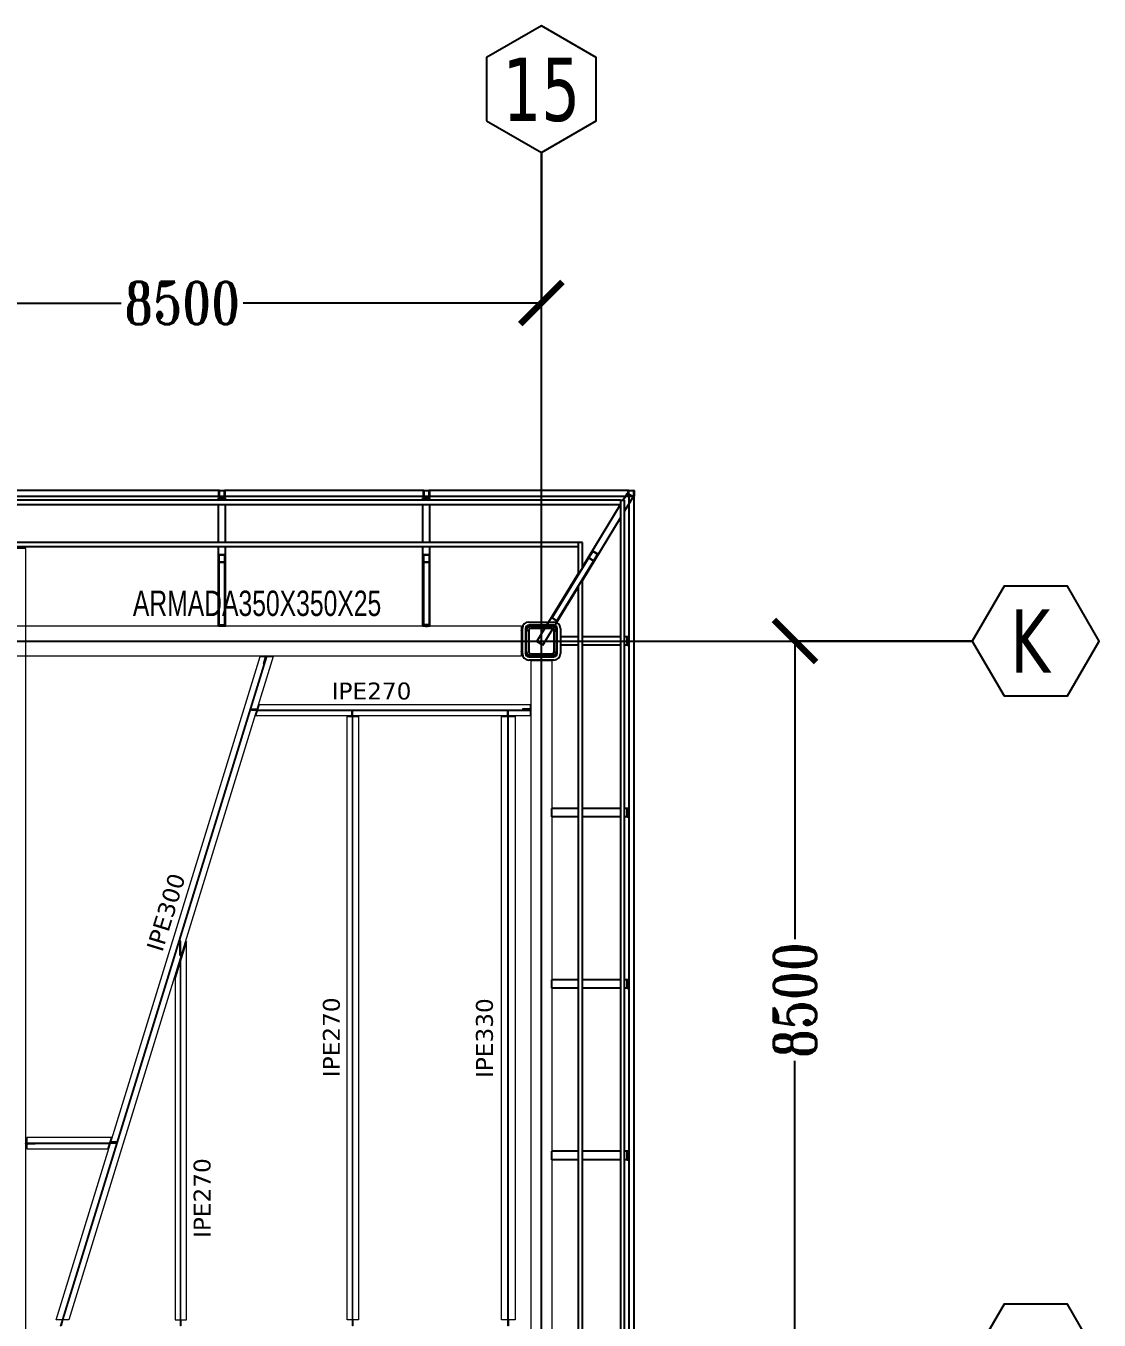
# Model space of a CAD drawing. Header units: millimetres. Extents: x -1682 to 79514, y -21906 to 33736.
# Drawn here: x 66817 to 79514, y 17462 to 32781 of the extents above; entities that cross this region are included whole.
import ezdxf
from ezdxf.enums import TextEntityAlignment as Align

# ---------------------------------------------------------------- set-up
doc = ezdxf.new("R2010")
doc.units = ezdxf.units.MM
doc.header["$LTSCALE"] = 0.9
for name, color, linetype, lineweight in [('0-3', 250, 'Continuous', 5), ('A_ALMA', 8, 'Continuous', 5), ('E_COLUMNAS-1', 254, 'Continuous', 25), ('E_COLUMNAS-2', 1, 'Continuous', 9), ('E_COLUMNAS-3', 1, 'Continuous', 35), ('E_COLUMNAS-4', 1, 'Continuous', 25), ('E_TEXTO', 3, 'Continuous', 9), ('E_VIGAS', 8, 'Continuous', 9), ('E_VIGAS-1', 5, 'Continuous', 25), ('E_VIGAS-2', 10, 'Continuous', 25), ('E_VIGAS-3', 5, 'Continuous', 25), ('HCB-VIGAS', 4, 'Continuous', 15), ('S-COLS-HDLN-1', 52, 'Continuous', 9), ('VIGAS_HCB', 4, 'Continuous', 15)]:
    doc.layers.add(name, color=color, linetype=linetype, lineweight=lineweight)
for name, color, linetype in [('COTAS', 8, 'Continuous'), ('HCB-EJES', 1, 'Continuous'), ('HCB-ROTULOS', 2, 'Continuous')]:
    doc.layers.add(name, color=color, linetype=linetype)
doc.styles.add('Arial Narrow', font='', dxfattribs={"width": 0.85, "height": 0.3})
doc.styles.add('ROMANT', font='romant.shx', dxfattribs={"width": 0.8})
doc.styles.add('VERDANA', font='verdana.ttf')
doc.styles.get('Arial Narrow').set_extended_font_data('Arial Narrow')
doc.dimstyles.new('1.125', dxfattribs={"dimscale": 0, "dimtxt": 500, "dimasz": 500, "dimexe": 4, "dimexo": 4, "dimgap": 15, "dimtad": 0, "dimdec": 0, "dimzin": 4, "dimdsep": 46, "dimtxsty": 'ROMANT', "dimblk": 'ARCHTICK', "dimcen": -10, "dimclrd": 256, "dimclrt": 3, "dimadec": 0, "dimazin": 0, "dimtfac": 1, "dimtdec": 0, "dimtix": 1, "dimtmove": 0, "dimatfit": 0, "dimldrblk": 'OBLIQUE', "dimfxl": 0.05, "dimtolj": 1, "dimtzin": 0, "dimarcsym": 0})
pattern_1 = [(45, (0, 0), (-0.3768879, 0.3768879), []), (45, (0, 0.571), (-0.3768879, 0.3768879), [])]

# ---------------------------------------------------------------- blocks, each defined once
blk = doc.blocks.new('EST_SFM_VIGA-METALICA-SECCION-C - EST_SFM_VIGA-METALICA-UPN160-1604346-PLANTA DE PISO 12 N_E_ _48_55m')
at = {"layer": 'E_VIGAS-1'}
for p, q in [((30.11, 0.018), (-30.277, 0.018)), ((32.53, 0.018), (30.168, 0.018)), ((34.953, 0.018), (32.588, 0.018)), ((35.017, 0.018), (35.012, 0.018)), ((35.017, 0.018), (35.017, -0.047)), ((-30.272, -0.047), (30.104, -0.047)), ((30.105, -0.047), (30.172, -0.047)), ((30.173, -0.047), (32.524, -0.047)), ((32.525, -0.047), (32.592, -0.047)), ((32.593, -0.047), (34.947, -0.047)), ((34.949, -0.047), (35.015, -0.047))]:
    blk.add_line(p, q, dxfattribs=at)
blk = doc.blocks.new('EST_SFM_VIGA-METALICA-SECCION-C - EST_SFM_VIGA-METALICA-UPN100-1529792-PLANTA DE PISO 12 N_E_ _48_55m')
at = {"layer": 'E_VIGAS-2'}
for p, q in [((-13.568, -0.018), (-13.568, 0.032)), ((-13.263, 0.032), (-13.567, 0.032)), ((13.831, 0.032), (-13.129, 0.032)), ((-13.568, -0.018), (-13.181, -0.018)), ((-13.047, -0.018), (13.749, -0.018))]:
    blk.add_line(p, q, dxfattribs=at)
blk = doc.blocks.new('EST_SFM_VIGA-METALICA-SECCION-C - EST_SFM_VIGA-METALICA-UPN100-1530878-PLANTA DE PISO 12 N_E_ _48_55m')
at = {"layer": 'E_VIGAS-2'}
for p, q in [((-14.294, -0.032), (-14.294, 0.018)), ((14.54, 0.018), (-14.294, 0.018)), ((-14.294, -0.032), (-14.244, -0.032)), ((-14.243, -0.032), (14.54, -0.032))]:
    blk.add_line(p, q, dxfattribs=at)
blk = doc.blocks.new('EST_SFM_VIGA-METALICA-SECCION-C - EST_SFM_VIGA-METALICA-UPN160-1529890-PLANTA DE PISO 12 N_E_ _48_55m')
at = {"layer": 'E_VIGAS-1'}
for p, q in [((14.442, 0.018), (-14.49, 0.018)), ((-14.49, -0.047), (-14.49, 0.016)), ((-14.49, -0.047), (-14.487, -0.047)), ((-14.485, -0.047), (14.437, -0.047))]:
    blk.add_line(p, q, dxfattribs=at)
blk = doc.blocks.new('EST_SFM_VIGA-METALICA-SECCION-C - EST_SFM_VIGA-METALICA-UPN100-1526554-PLANTA DE PISO 12 N_E_ _48_55m')
at = {"layer": 'E_VIGAS-2'}
for p, q in [((34.942, 0.018), (-34.929, 0.018)), ((34.942, 0.018), (34.942, -0.032)), ((-34.929, -0.032), (34.942, -0.032))]:
    blk.add_line(p, q, dxfattribs=at)
blk = doc.blocks.new('EST_SFM_VIGA-METALICA-SECCION-C - EST_SFM_VIGA-METALICA-UPN100-1526616-PLANTA DE PISO 12 N_E_ _48_55m')
at = {"layer": 'E_VIGAS-2'}
for p, q in [((34.044, 0.032), (-34.827, 0.032)), ((34.044, 0.032), (34.044, -0.018)), ((-34.827, -0.018), (34.044, -0.018))]:
    blk.add_line(p, q, dxfattribs=at)
blk = doc.blocks.new('EST_SCM_COLUMNA-METALICA-SECCION-CUADRADA - EST_SCM_COLUMNA-TUBULAR-CUADRADA_PTEØ_70x70 e_3mm-V28-PLANTA DE PISO 12 N_E_ _48_55m')
at = {"layer": 'E_COLUMNAS-1'}
for p, q in [((-0.035, -0.029), (-0.035, 0.029)), ((-0.032, 0.029), (-0.032, -0.029)), ((-0.029, 0.035), (0.029, 0.035)), ((0.029, 0.032), (-0.029, 0.032)), ((0.032, -0.029), (0.032, 0.029)), ((0.035, 0.029), (0.035, -0.029)), ((-0.029, -0.032), (0.029, -0.032)), ((0.029, -0.035), (-0.029, -0.035))]:
    blk.add_line(p, q, dxfattribs=at)
for centre, radius, start, end in [((-0.029, 0.029), 0.006, 90, 180), ((-0.029, 0.029), 0.003, 90, 180), ((0.029, 0.029), 0.006, 0, 90), ((0.029, 0.029), 0.003, 0, 90), ((-0.029, -0.029), 0.006, 180, 270), ((-0.029, -0.029), 0.003, 180, 270), ((0.029, -0.029), 0.006, 270, 0), ((0.029, -0.029), 0.003, 270, 360)]:
    blk.add_arc(centre, radius, start, end, dxfattribs=at)
blk = doc.blocks.new('EST_SCM_COLUMNA-METALICA-SECCION-CUADRADA - EST_SCM_COLUMNA-TUBULAR-CUADRADA_PTEØ_70x70 e_3mm-V34-PLANTA DE PISO 12 N_E_ _48_55m')
at = {"layer": 'E_COLUMNAS-2'}
h = blk.add_hatch(dxfattribs=at)
h.set_pattern_fill('FP_4', color=256, style=0, pattern_type=2)
h.set_pattern_definition([(315, (-7.522, 167.908), (0.15909903, 0.15909903), [])])
h.paths.add_polyline_path([(-0.029, 0.035), (-0.033, 0.033), (-0.035, 0.029), (-0.031, 0.031)])
h.paths.add_polyline_path([(0.029, 0.035), (-0.029, 0.035), (-0.029, 0.032), (0.029, 0.032)])
h.paths.add_polyline_path([(0.029, 0.035), (0.031, 0.031), (0.035, 0.029), (0.033, 0.033)])
h.paths.add_polyline_path([(-0.035, -0.029), (-0.033, -0.033), (-0.029, -0.035), (-0.031, -0.031)])
h.paths.add_polyline_path([(-0.035, 0.029), (-0.035, -0.029), (-0.032, -0.029), (-0.032, 0.029)])
h.paths.add_polyline_path([(0.035, -0.029), (0.031, -0.031), (0.029, -0.035), (0.033, -0.033)])
h.paths.add_polyline_path([(0.032, 0.029), (0.032, -0.029), (0.035, -0.029), (0.035, 0.029)])
h.paths.add_polyline_path([(0.029, -0.032), (-0.029, -0.032), (-0.029, -0.035), (0.029, -0.035)])
at = {"layer": 'E_COLUMNAS-1'}
for p, q in [((-0.035, -0.029), (-0.035, 0.029)), ((-0.032, 0.029), (-0.032, -0.029)), ((-0.029, 0.035), (0.029, 0.035)), ((0.029, 0.032), (-0.029, 0.032)), ((0.032, -0.029), (0.032, 0.029)), ((0.035, 0.029), (0.035, -0.029)), ((-0.029, -0.032), (0.029, -0.032)), ((0.029, -0.035), (-0.029, -0.035))]:
    blk.add_line(p, q, dxfattribs=at)
for centre, radius, start, end in [((-0.029, 0.029), 0.006, 90, 180), ((-0.029, 0.029), 0.006, 90, 170), ((-0.029, 0.029), 0.003, 90, 180), ((-0.029, 0.029), 0.003, 90, 150), ((0.029, 0.029), 0.006, 0, 90), ((0.029, 0.029), 0.006, 10, 90), ((0.029, 0.029), 0.003, 0, 90), ((0.029, 0.029), 0.003, 30, 90), ((-0.029, -0.029), 0.006, 180, 270), ((-0.029, -0.029), 0.003, 180, 270), ((0.029, -0.029), 0.006, 270, 0), ((0.029, -0.029), 0.003, 270, 360)]:
    blk.add_arc(centre, radius, start, end, dxfattribs=at)
blk = doc.blocks.new('EST_SCM_COLUMNA-METALICA-SECCION-CUADRADA - EST_SCM_COLUMNA-TUBULAR-CUADRADA_PTEØ_70x70 e_3mm-V35-PLANTA DE PISO 12 N_E_ _48_55m')
at = {"layer": 'E_COLUMNAS-1'}
for p, q in [((-0.035, -0.029), (-0.035, 0.029)), ((-0.032, 0.029), (-0.032, -0.029)), ((-0.029, 0.035), (0.029, 0.035)), ((0.029, 0.032), (-0.029, 0.032)), ((0.032, -0.029), (0.032, 0.029)), ((0.035, 0.029), (0.035, -0.029)), ((-0.029, -0.032), (0.029, -0.032)), ((0.029, -0.035), (-0.029, -0.035))]:
    blk.add_line(p, q, dxfattribs=at)
for centre, radius, start, end in [((-0.029, 0.029), 0.006, 90, 180), ((-0.029, 0.029), 0.006, 90, 170), ((-0.029, 0.029), 0.003, 90, 180), ((-0.029, 0.029), 0.003, 90, 150), ((0.029, 0.029), 0.006, 0, 90), ((0.029, 0.029), 0.006, 10, 90), ((0.029, 0.029), 0.003, 0, 90), ((0.029, 0.029), 0.003, 30, 90), ((-0.029, -0.029), 0.006, 180, 270), ((-0.029, -0.029), 0.003, 180, 270), ((0.029, -0.029), 0.006, 270, 0), ((0.029, -0.029), 0.003, 270, 360)]:
    blk.add_arc(centre, radius, start, end, dxfattribs=at)
blk = doc.blocks.new('DCTIB_CNI_EST_MOD-1A-FAC_0001_rvt-2-PLANTA DE PISO 12 N_E_ _48_55m')
at = {"layer": 'E_VIGAS'}
h = blk.add_hatch(dxfattribs=at)
h.set_pattern_fill('FP_2', color=256, style=0, pattern_type=2)
h.set_pattern_definition(pattern_1)
h.paths.add_polyline_path([(-9.974, 167.094), (-9.91, 167.094), (-9.91, 167.096), (-9.974, 167.096)])
h.paths.add_polyline_path([(-9.977, 167.098), (-9.976, 167.098), (-9.977, 167.18)])
h.paths.add_polyline_path([(-9.909, 167.098), (-9.907, 167.098), (-9.909, 167.18)])
h.paths.add_polyline_path([(-9.974, 167.182), (-9.91, 167.182), (-9.91, 167.184), (-9.974, 167.184)])
h = blk.add_hatch(dxfattribs=at)
h.set_pattern_fill('FP_2', color=256, style=0, pattern_type=2)
h.set_pattern_definition(pattern_1)
h.paths.add_polyline_path([(-5.547, 167.111), (-5.545, 167.113), (-5.6, 167.146), (-5.601, 167.145)])
h.paths.add_polyline_path([(-5.498, 167.191), (-5.497, 167.193), (-5.552, 167.226), (-5.553, 167.224), (-5.499, 167.191)])
at = {"layer": 'E_COLUMNAS-1'}
for centre, radius, start, end in [((-9.971, 167.879), 0.006, 190, 270), ((-9.971, 167.879), 0.006, 190, 270), ((-9.971, 167.879), 0.003, 210, 270), ((-9.971, 167.879), 0.003, 210, 270), ((-9.913, 167.879), 0.006, 270, 350), ((-9.913, 167.879), 0.006, 270, 350), ((-9.913, 167.879), 0.003, 270, 330), ((-9.913, 167.879), 0.003, 270, 330), ((-7.551, 167.879), 0.006, 190, 270), ((-7.551, 167.879), 0.006, 190, 270), ((-7.551, 167.879), 0.003, 210, 270), ((-7.551, 167.879), 0.003, 210, 270), ((-7.493, 167.879), 0.006, 270, 350), ((-7.493, 167.879), 0.006, 270, 350), ((-7.493, 167.879), 0.003, 270, 330), ((-7.493, 167.879), 0.003, 270, 330)]:
    blk.add_arc(centre, radius, start, end, dxfattribs=at)
at = {"layer": 'E_VIGAS-1'}
for p, q in [((-5.194, 167.83), (-5.143, 167.914)), ((-5.143, 167.914), (-5.134, 167.908)), ((-5.131, 167.906), (-5.081, 167.876)), ((-9.983, 167.859), (-9.955, 167.859)), ((-9.983, 167.858), (-9.983, 167.859)), ((-9.983, 167.858), (-9.901, 167.858)), ((-9.901, 167.858), (-9.983, 167.858)), ((-9.983, 167.83), (-9.983, 167.858)), ((-9.983, 167.33), (-9.983, 167.778)), ((-9.945, 167.876), (-9.945, 167.878)), ((-9.945, 167.864), (-9.945, 167.873)), ((-9.945, 167.859), (-9.945, 167.864)), ((-9.94, 167.878), (-9.94, 167.876)), ((-9.94, 167.873), (-9.94, 167.864)), ((-9.94, 167.864), (-9.94, 167.859)), ((-9.929, 167.859), (-9.901, 167.859)), ((-9.901, 167.859), (-9.901, 167.858)), ((-9.901, 167.83), (-9.901, 167.858)), ((-9.901, 167.33), (-9.901, 167.778)), ((-7.535, 167.859), (-7.563, 167.859)), ((-7.563, 167.859), (-7.535, 167.859)), ((-7.563, 167.858), (-7.563, 167.859)), ((-7.563, 167.858), (-7.481, 167.858)), ((-7.481, 167.858), (-7.563, 167.858)), ((-7.563, 167.83), (-7.563, 167.858)), ((-7.563, 167.33), (-7.563, 167.778)), ((-7.525, 167.876), (-7.525, 167.878)), ((-7.525, 167.864), (-7.525, 167.873)), ((-7.525, 167.859), (-7.525, 167.864)), ((-7.52, 167.878), (-7.52, 167.876)), ((-7.52, 167.873), (-7.52, 167.864)), ((-7.52, 167.864), (-7.52, 167.859)), ((-7.509, 167.859), (-7.481, 167.859)), ((-7.481, 167.859), (-7.509, 167.859)), ((-7.481, 167.859), (-7.481, 167.858)), ((-7.481, 167.83), (-7.481, 167.858)), ((-7.481, 167.33), (-7.481, 167.778)), ((-5.677, 167.038), (-5.227, 167.777)), ((-5.177, 167.701), (-5.073, 167.871)), ((-5.076, 167.873), (-5.073, 167.871)), ((-5.677, 166.88), (-5.227, 167.619)), ((-9.983, 166.337), (-9.983, 167.28)), ((-9.901, 166.337), (-9.901, 167.28)), ((-7.563, 166.337), (-7.563, 167.28)), ((-7.481, 166.337), (-7.481, 167.28)), ((-9.977, 167.18), (-9.977, 167.098)), ((-9.976, 167.18), (-9.976, 167.172)), ((-9.976, 167.098), (-9.976, 167.18)), ((-9.91, 167.184), (-9.974, 167.184)), ((-9.974, 167.182), (-9.91, 167.182)), ((-9.909, 167.172), (-9.909, 167.18)), ((-9.909, 167.18), (-9.909, 167.098)), ((-9.907, 167.098), (-9.907, 167.18)), ((-7.557, 167.18), (-7.557, 167.098)), ((-7.556, 167.18), (-7.556, 167.172)), ((-7.556, 167.098), (-7.556, 167.18)), ((-7.49, 167.184), (-7.554, 167.184)), ((-7.554, 167.182), (-7.49, 167.182)), ((-7.489, 167.172), (-7.489, 167.18)), ((-7.489, 167.18), (-7.489, 167.098)), ((-7.487, 167.098), (-7.487, 167.18)), ((-5.602, 167.15), (-6.034, 166.44)), ((-5.556, 167.224), (-5.602, 167.15)), ((-5.6, 167.149), (-5.602, 167.146)), ((-5.601, 167.145), (-5.547, 167.111)), ((-5.6, 167.149), (-5.555, 167.223)), ((-5.545, 167.113), (-5.6, 167.146)), ((-5.555, 167.223), (-5.56, 167.216)), ((-5.553, 167.224), (-5.498, 167.191)), ((-5.497, 167.193), (-5.552, 167.226)), ((-5.498, 167.188), (-5.543, 167.114)), ((-5.542, 167.113), (-5.497, 167.188)), ((-5.502, 167.181), (-5.498, 167.188)), ((-9.977, 167.098), (-9.977, 166.357)), ((-9.976, 167.098), (-9.976, 167.094)), ((-9.91, 167.096), (-9.974, 167.096)), ((-9.974, 167.094), (-9.91, 167.094)), ((-9.909, 167.094), (-9.909, 167.098)), ((-9.907, 166.357), (-9.907, 167.098)), ((-7.557, 167.098), (-7.557, 166.361)), ((-7.556, 167.098), (-7.556, 167.094)), ((-7.49, 167.096), (-7.554, 167.096)), ((-7.554, 167.094), (-7.49, 167.094)), ((-7.489, 167.094), (-7.489, 167.098)), ((-7.487, 166.361), (-7.487, 167.098)), ((-5.974, 166.404), (-5.542, 167.113)), ((-5.545, 167.111), (-5.543, 167.114)), ((-6.215, 166.155), (-5.727, 166.956)), ((-6.145, 166.112), (-5.727, 166.798)), ((-7.554, 166.357), (-7.49, 166.357)), ((-6.033, 166.435), (-5.979, 166.402)), ((-9.901, 166.337), (-9.983, 166.337)), ((-9.974, 166.353), (-9.91, 166.353)), ((-7.481, 166.337), (-7.563, 166.337)), ((-7.535, 166.337), (-7.563, 166.337)), ((-7.525, 166.337), (-7.519, 166.337)), ((-7.525, 166.337), (-7.525, 166.337)), ((-7.52, 166.337), (-7.52, 166.337)), ((-7.481, 166.337), (-7.509, 166.337)), ((-5.934, 166.112), (-5.934, 166.212)), ((-5.727, 166.212), (-5.934, 166.212)), ((-5.227, 166.212), (-5.677, 166.212)), ((-5.149, 166.212), (-5.177, 166.212)), ((-5.149, 166.212), (-5.149, 166.112)), ((-5.149, 166.112), (-5.149, 166.212)), ((-5.149, 166.212), (-5.148, 166.212)), ((-5.148, 166.212), (-5.148, 166.175)), ((-5.129, 166.212), (-5.148, 166.212)), ((-6.145, 166.112), (-6.215, 166.155)), ((-5.727, 166.112), (-5.934, 166.112)), ((-5.227, 166.112), (-5.677, 166.112)), ((-5.149, 166.112), (-5.177, 166.112)), ((-5.148, 166.112), (-5.149, 166.112)), ((-5.148, 166.165), (-5.143, 166.165)), ((-5.143, 166.165), (-5.148, 166.165)), ((-5.148, 166.165), (-5.143, 166.165)), ((-5.143, 166.16), (-5.148, 166.16)), ((-5.143, 166.16), (-5.148, 166.16)), ((-5.148, 166.16), (-5.143, 166.16)), ((-5.148, 166.15), (-5.148, 166.112)), ((-5.148, 166.112), (-5.129, 166.112)), ((-5.143, 166.165), (-5.129, 166.165)), ((-5.129, 166.16), (-5.143, 166.16)), ((-6.037, 164.082), (-6.037, 164.182)), ((-5.727, 164.182), (-6.037, 164.182)), ((-5.727, 164.082), (-6.037, 164.082)), ((-5.227, 164.182), (-5.677, 164.182)), ((-5.227, 164.082), (-5.677, 164.082)), ((-5.149, 164.182), (-5.177, 164.182)), ((-5.149, 164.082), (-5.177, 164.082)), ((-5.149, 164.182), (-5.149, 164.082)), ((-5.149, 164.082), (-5.149, 164.182)), ((-5.149, 164.182), (-5.148, 164.182)), ((-5.148, 164.082), (-5.149, 164.082)), ((-5.148, 164.182), (-5.148, 164.145)), ((-5.129, 164.182), (-5.148, 164.182)), ((-5.148, 164.135), (-5.143, 164.135)), ((-5.143, 164.135), (-5.148, 164.135)), ((-5.148, 164.135), (-5.143, 164.135)), ((-5.143, 164.13), (-5.148, 164.13)), ((-5.143, 164.13), (-5.148, 164.13)), ((-5.148, 164.13), (-5.143, 164.13)), ((-5.148, 164.12), (-5.148, 164.082)), ((-5.148, 164.082), (-5.129, 164.082)), ((-5.143, 164.135), (-5.129, 164.135)), ((-5.129, 164.13), (-5.143, 164.13)), ((-6.037, 162.052), (-6.037, 162.152)), ((-5.727, 162.152), (-6.037, 162.152)), ((-5.227, 162.152), (-5.677, 162.152)), ((-5.149, 162.152), (-5.177, 162.152)), ((-5.149, 162.152), (-5.149, 162.052)), ((-5.149, 162.052), (-5.149, 162.152)), ((-5.149, 162.152), (-5.148, 162.152)), ((-5.148, 162.152), (-5.148, 162.115)), ((-5.129, 162.152), (-5.148, 162.152)), ((-5.148, 162.105), (-5.143, 162.105)), ((-5.143, 162.105), (-5.148, 162.105)), ((-5.148, 162.105), (-5.143, 162.105)), ((-5.143, 162.1), (-5.148, 162.1)), ((-5.143, 162.1), (-5.148, 162.1)), ((-5.148, 162.1), (-5.143, 162.1)), ((-5.148, 162.09), (-5.148, 162.052)), ((-5.143, 162.105), (-5.129, 162.105)), ((-5.129, 162.1), (-5.143, 162.1)), ((-5.727, 162.052), (-6.037, 162.052)), ((-5.227, 162.052), (-5.677, 162.052)), ((-5.149, 162.052), (-5.177, 162.052)), ((-5.148, 162.052), (-5.149, 162.052)), ((-5.148, 162.052), (-5.129, 162.052)), ((-6.037, 160.023), (-6.037, 160.123)), ((-5.727, 160.123), (-6.037, 160.123)), ((-5.227, 160.123), (-5.677, 160.123)), ((-5.149, 160.123), (-5.177, 160.123)), ((-5.149, 160.123), (-5.149, 160.023)), ((-5.149, 160.023), (-5.149, 160.123)), ((-5.149, 160.123), (-5.148, 160.123)), ((-5.148, 160.123), (-5.148, 160.085)), ((-5.129, 160.123), (-5.148, 160.123)), ((-5.148, 160.075), (-5.143, 160.075)), ((-5.143, 160.075), (-5.148, 160.075)), ((-5.148, 160.075), (-5.143, 160.075)), ((-5.143, 160.075), (-5.129, 160.075)), ((-5.727, 160.023), (-6.037, 160.023)), ((-5.227, 160.023), (-5.677, 160.023)), ((-5.149, 160.023), (-5.177, 160.023)), ((-5.148, 160.023), (-5.149, 160.023)), ((-5.143, 160.07), (-5.148, 160.07)), ((-5.143, 160.07), (-5.148, 160.07)), ((-5.148, 160.07), (-5.143, 160.07)), ((-5.148, 160.06), (-5.148, 160.023)), ((-5.148, 160.023), (-5.129, 160.023)), ((-5.129, 160.07), (-5.143, 160.07))]:
    blk.add_line(p, q, dxfattribs=at)
at = {"layer": 'E_VIGAS-1', "flags": 128}
for points in [[(-9.974, 167.184), (-9.975, 167.184), (-9.975, 167.184), (-9.976, 167.183), (-9.976, 167.183), (-9.977, 167.182), (-9.977, 167.181), (-9.977, 167.18)], [(-9.976, 167.18), (-9.976, 167.181), (-9.975, 167.181), (-9.975, 167.182), (-9.975, 167.182), (-9.975, 167.182), (-9.974, 167.182), (-9.974, 167.182)], [(-9.907, 167.18), (-9.907, 167.181), (-9.907, 167.182), (-9.908, 167.183), (-9.908, 167.183), (-9.909, 167.184), (-9.909, 167.184), (-9.91, 167.184)], [(-9.91, 167.182), (-9.91, 167.182), (-9.909, 167.182), (-9.909, 167.182), (-9.909, 167.182), (-9.909, 167.181), (-9.909, 167.181), (-9.909, 167.18)], [(-7.554, 167.184), (-7.555, 167.184), (-7.555, 167.184), (-7.556, 167.183), (-7.556, 167.183), (-7.557, 167.182), (-7.557, 167.181), (-7.557, 167.18)], [(-7.556, 167.18), (-7.556, 167.181), (-7.555, 167.181), (-7.555, 167.182), (-7.555, 167.182), (-7.555, 167.182), (-7.554, 167.182), (-7.554, 167.182)], [(-7.487, 167.18), (-7.487, 167.181), (-7.487, 167.182), (-7.488, 167.183), (-7.488, 167.183), (-7.489, 167.184), (-7.489, 167.184), (-7.49, 167.184)], [(-7.49, 167.182), (-7.49, 167.182), (-7.489, 167.182), (-7.489, 167.182), (-7.489, 167.182), (-7.489, 167.181), (-7.489, 167.181), (-7.489, 167.18)], [(-5.602, 167.15), (-5.602, 167.149), (-5.602, 167.148), (-5.602, 167.147), (-5.602, 167.146), (-5.602, 167.146), (-5.602, 167.145), (-5.601, 167.145)], [(-5.6, 167.146), (-5.6, 167.147), (-5.601, 167.147), (-5.601, 167.147), (-5.601, 167.148), (-5.601, 167.148), (-5.601, 167.149), (-5.6, 167.149)], [(-5.552, 167.226), (-5.552, 167.226), (-5.553, 167.226), (-5.554, 167.226), (-5.555, 167.226), (-5.555, 167.225), (-5.556, 167.225), (-5.556, 167.224)], [(-5.555, 167.223), (-5.555, 167.224), (-5.555, 167.224), (-5.554, 167.224), (-5.554, 167.224), (-5.554, 167.224), (-5.553, 167.224), (-5.553, 167.224), (-5.553, 167.224)], [(-5.498, 167.191), (-5.498, 167.191), (-5.498, 167.19), (-5.498, 167.19), (-5.498, 167.19), (-5.498, 167.189), (-5.498, 167.189), (-5.498, 167.188)], [(-5.497, 167.188), (-5.496, 167.188), (-5.496, 167.189), (-5.496, 167.19), (-5.496, 167.191), (-5.496, 167.192), (-5.497, 167.192), (-5.497, 167.193)], [(-9.977, 167.098), (-9.977, 167.097), (-9.977, 167.096), (-9.976, 167.095), (-9.976, 167.095), (-9.975, 167.094), (-9.975, 167.094), (-9.974, 167.094)], [(-9.974, 167.096), (-9.974, 167.096), (-9.975, 167.096), (-9.975, 167.096), (-9.975, 167.096), (-9.975, 167.097), (-9.976, 167.097), (-9.976, 167.098)], [(-9.91, 167.094), (-9.909, 167.094), (-9.909, 167.094), (-9.908, 167.095), (-9.908, 167.095), (-9.907, 167.096), (-9.907, 167.097), (-9.907, 167.098)], [(-9.909, 167.098), (-9.909, 167.097), (-9.909, 167.097), (-9.909, 167.096), (-9.909, 167.096), (-9.909, 167.096), (-9.91, 167.096), (-9.91, 167.096)], [(-7.557, 167.098), (-7.557, 167.097), (-7.557, 167.096), (-7.556, 167.095), (-7.556, 167.095), (-7.555, 167.094), (-7.555, 167.094), (-7.554, 167.094)], [(-7.554, 167.096), (-7.554, 167.096), (-7.555, 167.096), (-7.555, 167.096), (-7.555, 167.096), (-7.555, 167.097), (-7.556, 167.097), (-7.556, 167.098)], [(-7.49, 167.094), (-7.489, 167.094), (-7.489, 167.094), (-7.488, 167.095), (-7.488, 167.095), (-7.487, 167.096), (-7.487, 167.097), (-7.487, 167.098)], [(-7.489, 167.098), (-7.489, 167.097), (-7.489, 167.097), (-7.489, 167.096), (-7.489, 167.096), (-7.489, 167.096), (-7.49, 167.096), (-7.49, 167.096)], [(-5.547, 167.111), (-5.546, 167.111), (-5.545, 167.111), (-5.544, 167.111), (-5.544, 167.112), (-5.543, 167.112), (-5.542, 167.113), (-5.542, 167.113)], [(-5.543, 167.114), (-5.543, 167.114), (-5.544, 167.113), (-5.544, 167.113), (-5.544, 167.113), (-5.545, 167.113), (-5.545, 167.113), (-5.545, 167.113)], [(-9.977, 166.357), (-9.977, 166.356), (-9.977, 166.355), (-9.976, 166.355), (-9.976, 166.354), (-9.975, 166.354), (-9.975, 166.353), (-9.974, 166.353)], [(-9.91, 166.353), (-9.909, 166.353), (-9.909, 166.354), (-9.908, 166.354), (-9.908, 166.355), (-9.907, 166.355), (-9.907, 166.356), (-9.907, 166.357)], [(-7.557, 166.361), (-7.557, 166.36), (-7.557, 166.359), (-7.556, 166.359), (-7.556, 166.358), (-7.555, 166.358), (-7.555, 166.357), (-7.554, 166.357)], [(-7.49, 166.357), (-7.489, 166.357), (-7.489, 166.358), (-7.488, 166.358), (-7.488, 166.359), (-7.487, 166.359), (-7.487, 166.36), (-7.487, 166.361)], [(-6.034, 166.44), (-6.034, 166.44), (-6.034, 166.439), (-6.034, 166.438), (-6.034, 166.437), (-6.034, 166.436), (-6.034, 166.436), (-6.033, 166.435)], [(-5.979, 166.402), (-5.978, 166.402), (-5.977, 166.402), (-5.977, 166.402), (-5.976, 166.402), (-5.975, 166.403), (-5.974, 166.403), (-5.974, 166.404)]]:
    blk.add_lwpolyline(points, dxfattribs=at)
at = {"layer": 'E_VIGAS-1'}
for centre, start_param, end_param in [((-7.535, 166.337), 4.712389, 6.283185), ((-7.535, 166.337), 0.785398, 1.308997), ((-7.535, 166.337), 0, 0.523599), ((-7.509, 166.337), 3.141593, 4.712389), ((-7.509, 166.337), 2.617994, 3.141593), ((-7.509, 166.337), 1.832596, 2.356194)]:
    blk.add_ellipse(centre, major_axis=(0.0107, 0), ratio=0.003149, start_param=start_param, end_param=end_param, dxfattribs=at)
for points, knots in [([(-9.945, 167.864), (-9.945, 167.863), (-9.945, 167.862), (-9.947, 167.86), (-9.948, 167.86), (-9.95, 167.859), (-9.951, 167.859), (-9.952, 167.859), (-9.954, 167.859), (-9.955, 167.859)], [0, 0, 0, 0, 0.285714, 0.428571, 0.571429, 0.678571, 0.732143, 0.785714, 1, 1, 1, 1]), ([(-9.955, 167.859), (-9.954, 167.859), (-9.953, 167.859), (-9.95, 167.859), (-9.948, 167.86), (-9.946, 167.86), (-9.945, 167.862), (-9.945, 167.863), (-9.945, 167.864)], [0, 0, 0, 0, 0.142857, 0.285714, 0.428571, 0.571429, 0.785714, 1, 1, 1, 1]), ([(-9.94, 167.864), (-9.94, 167.863), (-9.939, 167.862), (-9.938, 167.86), (-9.936, 167.86), (-9.935, 167.859), (-9.934, 167.859), (-9.932, 167.859), (-9.93, 167.859), (-9.929, 167.859)], [0, 0, 0, 0, 0.285714, 0.428571, 0.571429, 0.678571, 0.732143, 0.785714, 1, 1, 1, 1]), ([(-9.929, 167.859), (-9.93, 167.859), (-9.931, 167.859), (-9.934, 167.859), (-9.936, 167.86), (-9.938, 167.86), (-9.939, 167.862), (-9.94, 167.863), (-9.94, 167.864)], [0, 0, 0, 0, 0.142857, 0.285714, 0.428571, 0.571429, 0.785714, 1, 1, 1, 1]), ([(-7.525, 167.864), (-7.525, 167.863), (-7.525, 167.862), (-7.527, 167.86), (-7.528, 167.86), (-7.53, 167.859), (-7.531, 167.859), (-7.532, 167.859), (-7.534, 167.859), (-7.535, 167.859)], [0, 0, 0, 0, 0.285714, 0.428571, 0.571429, 0.678571, 0.732143, 0.785714, 1, 1, 1, 1]), ([(-7.535, 167.859), (-7.534, 167.859), (-7.533, 167.859), (-7.53, 167.859), (-7.528, 167.859), (-7.526, 167.86), (-7.525, 167.862), (-7.525, 167.863), (-7.525, 167.864)], [0, 0, 0, 0, 0.142857, 0.285714, 0.428571, 0.571429, 0.785714, 1, 1, 1, 1]), ([(-7.52, 167.864), (-7.52, 167.863), (-7.519, 167.861), (-7.518, 167.86), (-7.516, 167.86), (-7.515, 167.859), (-7.514, 167.859), (-7.512, 167.859), (-7.51, 167.859), (-7.509, 167.859)], [0, 0, 0, 0, 0.285714, 0.428571, 0.571429, 0.678571, 0.732143, 0.785714, 1, 1, 1, 1]), ([(-7.509, 167.859), (-7.51, 167.859), (-7.511, 167.859), (-7.514, 167.859), (-7.516, 167.86), (-7.518, 167.86), (-7.519, 167.862), (-7.52, 167.863), (-7.52, 167.864)], [0, 0, 0, 0, 0.142857, 0.285714, 0.428571, 0.571429, 0.785714, 1, 1, 1, 1]), ([(-5.148, 166.175), (-5.148, 166.174), (-5.148, 166.173), (-5.147, 166.17), (-5.147, 166.169), (-5.146, 166.167), (-5.145, 166.165), (-5.143, 166.165), (-5.143, 166.165)], [0, 0, 0, 0, 0.142857, 0.285714, 0.428571, 0.571429, 0.785714, 1, 1, 1, 1]), ([(-5.143, 166.16), (-5.143, 166.16), (-5.144, 166.159), (-5.145, 166.159), (-5.146, 166.158), (-5.147, 166.156), (-5.147, 166.155), (-5.147, 166.154), (-5.148, 166.152), (-5.148, 166.151), (-5.148, 166.15)], [0, 0, 0, 0, 0.142857, 0.285714, 0.428571, 0.571429, 0.678571, 0.732143, 0.785714, 1, 1, 1, 1]), ([(-5.148, 164.145), (-5.148, 164.144), (-5.148, 164.143), (-5.147, 164.14), (-5.147, 164.139), (-5.146, 164.137), (-5.145, 164.136), (-5.143, 164.135), (-5.143, 164.135)], [0, 0, 0, 0, 0.142857, 0.285714, 0.428571, 0.571429, 0.785714, 1, 1, 1, 1]), ([(-5.143, 164.13), (-5.143, 164.13), (-5.144, 164.13), (-5.145, 164.129), (-5.146, 164.128), (-5.147, 164.126), (-5.147, 164.125), (-5.147, 164.124), (-5.148, 164.122), (-5.148, 164.121), (-5.148, 164.12)], [0, 0, 0, 0, 0.142857, 0.285714, 0.428571, 0.571429, 0.678571, 0.732143, 0.785714, 1, 1, 1, 1]), ([(-5.148, 162.115), (-5.148, 162.114), (-5.148, 162.113), (-5.147, 162.111), (-5.147, 162.109), (-5.146, 162.107), (-5.145, 162.106), (-5.143, 162.105), (-5.143, 162.105)], [0, 0, 0, 0, 0.142857, 0.285714, 0.428571, 0.571429, 0.785714, 1, 1, 1, 1]), ([(-5.143, 162.1), (-5.143, 162.1), (-5.144, 162.1), (-5.145, 162.099), (-5.146, 162.098), (-5.147, 162.096), (-5.147, 162.095), (-5.147, 162.094), (-5.148, 162.093), (-5.148, 162.091), (-5.148, 162.09)], [0, 0, 0, 0, 0.142857, 0.285714, 0.428571, 0.571429, 0.678571, 0.732143, 0.785714, 1, 1, 1, 1]), ([(-5.148, 160.085), (-5.148, 160.084), (-5.148, 160.083), (-5.147, 160.081), (-5.147, 160.079), (-5.146, 160.077), (-5.145, 160.076), (-5.143, 160.075), (-5.143, 160.075)], [0, 0, 0, 0, 0.142857, 0.285714, 0.428571, 0.571429, 0.785714, 1, 1, 1, 1]), ([(-5.143, 160.07), (-5.143, 160.07), (-5.144, 160.07), (-5.145, 160.069), (-5.146, 160.068), (-5.147, 160.067), (-5.147, 160.065), (-5.147, 160.064), (-5.148, 160.063), (-5.148, 160.061), (-5.148, 160.06)], [0, 0, 0, 0, 0.142857, 0.285714, 0.428571, 0.571429, 0.678571, 0.732143, 0.785714, 1, 1, 1, 1])]:
    blk.add_open_spline(points, degree=3, knots=knots, dxfattribs=at)
at = {"layer": 'E_COLUMNAS-1', "rotation": 180}
for name, p in [('EST_SCM_COLUMNA-METALICA-SECCION-CUADRADA - EST_SCM_COLUMNA-TUBULAR-CUADRADA_PTEØ_70x70 e_3mm-V35-PLANTA DE PISO 12 N_E_ _48_55m', (-9.942, 167.908)), ('EST_SCM_COLUMNA-METALICA-SECCION-CUADRADA - EST_SCM_COLUMNA-TUBULAR-CUADRADA_PTEØ_70x70 e_3mm-V34-PLANTA DE PISO 12 N_E_ _48_55m', (-7.522, 167.908)), ('EST_SCM_COLUMNA-METALICA-SECCION-CUADRADA - EST_SCM_COLUMNA-TUBULAR-CUADRADA_PTEØ_70x70 e_3mm-V28-PLANTA DE PISO 12 N_E_ _48_55m', (-5.099, 167.908))]:
    blk.add_blockref(name, p, dxfattribs=at)
at = {"layer": 'E_VIGAS-1'}
for name, p in [('EST_SFM_VIGA-METALICA-SECCION-C - EST_SFM_VIGA-METALICA-UPN160-1604346-PLANTA DE PISO 12 N_E_ _48_55m', (-40.081, 167.925)), ('EST_SFM_VIGA-METALICA-SECCION-C - EST_SFM_VIGA-METALICA-UPN100-1526554-PLANTA DE PISO 12 N_E_ _48_55m', (-40.169, 167.812)), ('EST_SFM_VIGA-METALICA-SECCION-C - EST_SFM_VIGA-METALICA-UPN100-1526616-PLANTA DE PISO 12 N_E_ _48_55m', (-39.77, 167.298))]:
    blk.add_blockref(name, p, dxfattribs=at)
for name, p, rotation in [('EST_SFM_VIGA-METALICA-SECCION-C - EST_SFM_VIGA-METALICA-UPN100-1530878-PLANTA DE PISO 12 N_E_ _48_55m', (-5.195, 153.535), 270), ('EST_SFM_VIGA-METALICA-SECCION-C - EST_SFM_VIGA-METALICA-UPN160-1529890-PLANTA DE PISO 12 N_E_ _48_55m', (-5.082, 153.388), 269.9999999999999), ('EST_SFM_VIGA-METALICA-SECCION-C - EST_SFM_VIGA-METALICA-UPN100-1529792-PLANTA DE PISO 12 N_E_ _48_55m', (-5.709, 153.763), 270.0000000000001)]:
    blk.add_blockref(name, p, dxfattribs=dict(at, rotation=rotation))
blk = doc.blocks.new('EST_SCM_COLUMNA-METALICA-SECCION-CUADRADA - EST_SCM_COLUMNA-TUBULAR-CUADRADA_ARMADA_350X350X25-2301500-PLANTA DE PISO 12 N_E_ _48_55m')
at = {"layer": 'S-COLS-HDLN-1'}
h = blk.add_hatch(dxfattribs=at)
h.set_pattern_fill('FP_16', color=256, style=0, pattern_type=2)
h.set_pattern_definition([(135, (6.162, -166.162), (-0.15909903, -0.15909903), [])])
h.paths.add_polyline_path([(-0.125, -0.175), (0.125, -0.175), (0.144, -0.171), (0.16, -0.16), (0.171, -0.144), (0.175, -0.125), (0.175, 0.125), (0.171, 0.144), (0.16, 0.16), (0.144, 0.171), (0.125, 0.175), (-0.125, 0.175), (-0.144, 0.171), (-0.16, 0.16), (-0.171, 0.144), (-0.175, 0.125), (-0.175, -0.125), (-0.171, -0.144), (-0.16, -0.16), (-0.144, -0.171)])
h.paths.add_polyline_path([(0.09, -0.15), (-0.125, -0.15), (-0.138, -0.147), (-0.147, -0.138), (-0.15, -0.125), (-0.15, 0.125), (-0.147, 0.137), (-0.138, 0.147), (-0.125, 0.15), (0.128, 0.149), (0.137, 0.147), (0.147, 0.137), (0.15, 0.125), (0.15, -0.125), (0.147, -0.138), (0.137, -0.147), (0.125, -0.15)])
at = {"layer": 'E_COLUMNAS-4'}
for p, q in [((-0.125, 0.175), (0.125, 0.175)), ((-0.175, -0.125), (-0.175, 0.125)), ((-0.15, 0.125), (-0.15, -0.125)), ((0.125, 0.15), (-0.125, 0.15)), ((0.15, -0.125), (0.15, 0.125)), ((0.175, 0.125), (0.175, -0.125)), ((-0.125, -0.15), (0.125, -0.15)), ((0.125, -0.175), (-0.125, -0.175))]:
    blk.add_line(p, q, dxfattribs=at)
for centre, radius, start, end in [((-0.125, 0.125), 0.05, 90, 180), ((0.125, 0.125), 0.05, 0, 90), ((-0.125, 0.125), 0.025, 90, 180), ((0.125, 0.125), 0.025, 360, 90), ((-0.125, -0.125), 0.05, 180, 270), ((-0.125, -0.125), 0.025, 180, 270), ((0.125, -0.125), 0.05, 270, 0), ((0.125, -0.125), 0.025, 270, 360)]:
    blk.add_arc(centre, radius, start, end, dxfattribs=at)
blk = doc.blocks.new('_ArchTick')
at = {"color": 0, "linetype": 'ByBlock', "const_width": 0.15}
blk.add_lwpolyline([(-0.5, -0.5), (0.5, 0.5)], dxfattribs=at)
blk = doc.blocks.new('*D473')
at = {"layer": 'COTAS', "color": 0, "lineweight": -2, "transparency": 16777216}
for p, q in [((78010, 25500), (75912, 25500)), ((78010, 17000), (75912, 17000))]:
    blk.add_line(p, q, dxfattribs=at)
at = {"layer": 'COTAS', "lineweight": -2, "transparency": 16777216}
for p, q in [((75916, 25500), (75916, 21970)), ((75916, 17000), (75916, 20530))]:
    blk.add_line(p, q, dxfattribs=at)
at = {"layer": 'Defpoints', "color": 0, "transparency": 16777216}
for p in [(75916, 25500), (78014, 25500), (78014, 17000)]:
    blk.add_point(p, dxfattribs=at)
at = {"layer": 'COTAS', "lineweight": -2, "transparency": 16777216, "xscale": 500, "yscale": 500, "zscale": 500}
for p, rotation in [((75916, 25500), 90), ((75916, 17000), 270)]:
    blk.add_blockref('_ArchTick', p, dxfattribs=dict(at, rotation=rotation))
at = {"layer": 'COTAS', "color": 3, "transparency": 16777216, "insert": (75916, 21250), "char_height": 500, "attachment_point": 5, "rotation": 90, "style": 'ROMANT'}
blk.add_mtext('\\A1;8500', dxfattribs=at)
blk = doc.blocks.new('_Oblique')
at = {"color": 0, "linetype": 'ByBlock', "lineweight": -2}
blk.add_line((-0.5, -0.5), (0.5, 0.5), dxfattribs=at)
blk = doc.blocks.new('*D487')
at = {"layer": 'COTAS', "color": 0, "lineweight": -2, "transparency": 16777216}
for p, q in [((64416, 31277), (64416, 29496)), ((72916, 31277), (72916, 29496))]:
    blk.add_line(p, q, dxfattribs=at)
at = {"layer": 'COTAS', "lineweight": -2, "transparency": 16777216}
for p, q in [((64416, 29500), (67946, 29500)), ((72916, 29500), (69386, 29500))]:
    blk.add_line(p, q, dxfattribs=at)
at = {"layer": 'Defpoints', "color": 0, "transparency": 16777216}
for p in [(64416, 31281), (72916, 31281), (72916, 29500)]:
    blk.add_point(p, dxfattribs=at)
at = {"layer": 'COTAS', "lineweight": -2, "transparency": 16777216, "xscale": 500, "yscale": 500, "zscale": 500, "rotation": 180}
blk.add_blockref('_ArchTick', (64416, 29500), dxfattribs=at)
at = {"layer": 'COTAS', "lineweight": -2, "transparency": 16777216, "xscale": 500, "yscale": 500, "zscale": 500}
blk.add_blockref('_ArchTick', (72916, 29500), dxfattribs=at)
at = {"layer": 'COTAS', "color": 3, "transparency": 16777216, "insert": (68666, 29500), "char_height": 500, "attachment_point": 5, "style": 'ROMANT'}
blk.add_mtext('\\A1;8500', dxfattribs=at)

msp = doc.modelspace()

# ---------------------------------------------------------------- linework, layer by layer
msp.add_lwpolyline([(66927.2, 19548.3), (66817.2, 19548.3), (66817.2, 19554.3), (66927.2, 19554.3)], close=True)
at = {"layer": 'A_ALMA'}
for p, q in [((69660.3, 25315.5), (67247.7, 17464.8)), ((69667.7, 25315.5), (67255.1, 17464.8)), ((69561, 24686), (72781.9, 24686)), ((69561, 24679.4), (72781.9, 24679.4)), ((70680.4, 17465.2), (70680.4, 24604.8)), ((70687, 17465.2), (70687, 24604.8)), ((72520, 17465.3), (72520, 24604.8)), ((72527.5, 17465.3), (72527.5, 24604.8)), ((68645.4, 17465.2), (68645.4, 21715.5)), ((68652, 17465.2), (68652, 21736.9)), ((66827.1, 19560.9), (67808.6, 19560.9)), ((66827.1, 19554.3), (67806.5, 19554.3))]:
    msp.add_line(p, q, dxfattribs=at)
at = {"layer": 'E_COLUMNAS-4'}
for p, q in [((72691, 25351), (72691, 25649)), ((72729, 25649), (72729, 25351)), ((72767, 25725), (73065, 25725)), ((73065, 25687), (72767, 25687)), ((73103, 25351), (73103, 25649)), ((73141, 25649), (73141, 25351)), ((72767, 25313), (73065, 25313)), ((73065, 25275), (72767, 25275))]:
    msp.add_line(p, q, dxfattribs=at)
for centre, radius, start, end in [((72767, 25649), 76, 90, 180), ((72767, 25649), 38, 90, 180), ((73065, 25649), 76, 0, 90), ((73065, 25649), 38, 0, 90), ((72767, 25351), 76, 180, 270), ((72767, 25351), 38, 180, 270), ((73065, 25351), 76, 270, 0), ((73065, 25351), 38, 270, 0)]:
    msp.add_arc(centre, radius, start, end, dxfattribs=at)
at = {"layer": 'E_VIGAS'}
for points in [[(11017, 26595.9), (11017, -1095.9), (66817.2, -1095.8), (66817.1, 26595.9)], [(72791.9, 235), (73041.9, 235), (73041.9, 25265), (72791.9, 25265)]]:
    msp.add_lwpolyline(points, close=True, dxfattribs=at)
at = {"layer": 'E_VIGAS-3', "flags": 128}
for points in [[(72681.7, 25621), (72681.5, 25621.8), (72681.1, 25622.5), (72680.5, 25623.2), (72679.6, 25623.8), (72678.6, 25624.3)], [(72678.6, 25375.7), (72679.6, 25376.2), (72680.5, 25376.8), (72681.1, 25377.5), (72681.5, 25378.2), (72681.7, 25379)]]:
    msp.add_lwpolyline(points, dxfattribs=at)
at = {"layer": 'HCB-EJES'}
for p, q in [((72916, -5780.2), (72916, 31280.5)), ((-182.3, 25500), (78014.3, 25500))]:
    msp.add_line(p, q, dxfattribs=at)
at = {"layer": 'HCB-ROTULOS'}
for points in [[(72266.4, 31655.5), (72916, 31280.5), (73565.5, 31655.5), (73565.5, 32405.5), (72916, 32780.5), (72266.4, 32405.5)], [(78389.3, 24850.5), (79139.3, 24850.5), (79514.3, 25500), (79139.3, 26149.5), (78389.3, 26149.5), (78014.3, 25500)], [(78389.3, 16350.5), (79139.3, 16350.5), (79514.3, 17000), (79139.3, 17649.5), (78389.3, 17649.5), (78014.3, 17000)]]:
    msp.add_lwpolyline(points, close=True, dxfattribs=at)
at = {"layer": 'HCB-VIGAS'}
for points in [[(69652.7, 25325), (69623.4, 25229.4), (69632.9, 25226.5), (69662.3, 25322.1)], [(69477.3, 24686), (69477.3, 24696), (69550.5, 24696), (69550.5, 24686)], [(69561, 24686), (69561, 24679.4), (69487.3, 24679.4), (69487.3, 24686)], [(70680.4, 24679.4), (70670.4, 24679.4), (70670.4, 24615.2), (70680.4, 24615.2)], [(70680.4, 24604.8), (70687, 24604.8), (70687, 24669.4), (70680.4, 24669.4)], [(72520, 24679.4), (72510, 24679.4), (72510, 24615.2), (72520, 24615.2)], [(72520, 24604.8), (72527.5, 24604.8), (72527.5, 24669.4), (72520, 24669.4)], [(72691.9, 24686), (72791.9, 24686), (72791.9, 24696), (72691.9, 24696)], [(68645.4, 21956.2), (68635.4, 21956.2), (68635.4, 21781), (68645.4, 21781)], [(68645.4, 21715.5), (68652, 21715.7), (68652, 21946.2), (68645.4, 21946.2)], [(67806.5, 19554.3), (67808.6, 19560.9), (67881.8, 19560.9), (67881.8, 19554.3)], [(67891.8, 19560.9), (67891.8, 19570.9), (67823, 19570.9), (67823, 19560.9)], [(67248.8, 17466.7), (67255.1, 17464.8), (67232.5, 17391.4), (67226.2, 17393.3)], [(68645.4, 17465.2), (68652, 17465.2), (68652, 17393.8), (68645.4, 17393.8)], [(70680.4, 17465.2), (70687, 17465.2), (70687, 17393.8), (70680.4, 17393.8)], [(72520, 17465.3), (72527.5, 17465.3), (72527.5, 17393.8), (72520, 17393.8)]]:
    msp.add_lwpolyline(points, close=True, dxfattribs=at)
at = {"layer": 'VIGAS_HCB'}
for points in [[(66617.1, 25325), (72682, 25325), (72682, 25675), (66617.1, 25675)], [(72781.9, 24615.2), (69539, 24615.2), (69580.6, 24750.2), (72781.9, 24750.2)], [(70616.2, 24605.2), (70751.2, 24605.2), (70751.2, 17465.2), (70616.2, 17465.2)], [(72603.8, 17465.2), (72443.8, 17465.2), (72443.8, 24604.8), (72603.8, 24604.8)], [(68581.2, 17465.2), (68716.2, 17465.2), (68716.2, 21945.2), (68581.2, 21507.2)], [(66827.1, 19490.1), (67786.8, 19490.1), (67828.3, 19625.1), (66827.1, 19625.1)], [(67329.1, 17475.2), (67329.1, 17475.2)]]:
    msp.add_lwpolyline(points, close=True, dxfattribs=at)
msp.add_lwpolyline([(69587.4, 25315.5), (69744.4, 25315.5), (67324.9, 17464.8), (67174.9, 17464.8), (69587.5, 25315.5)], dxfattribs=at)

# ---------------------------------------------------------------- block references
at = {"layer": '0-3', "xscale": 999.9999999999933, "yscale": 999.9999999999933, "zscale": 999.9999999999933}
msp.add_blockref('DCTIB_CNI_EST_MOD-1A-FAC_0001_rvt-2-PLANTA DE PISO 12 N_E_ _48_55m', (79078.1, -140662.4), dxfattribs=at)
at = {"layer": 'E_COLUMNAS-3', "xscale": 999.9999999999933, "yscale": 999.9999999999933, "zscale": 999.9999999999933}
msp.add_blockref('EST_SCM_COLUMNA-METALICA-SECCION-CUADRADA - EST_SCM_COLUMNA-TUBULAR-CUADRADA_ARMADA_350X350X25-2301500-PLANTA DE PISO 12 N_E_ _48_55m', (72916, 25500), dxfattribs=at)

# ---------------------------------------------------------------- texts
at = {"layer": 'E_TEXTO', "insert": (68083, 26096.5), "char_height": 300, "width": 3669.524, "attachment_point": 1, "style": 'Arial Narrow'}
msp.add_mtext('ARMADA350X350X25', dxfattribs=at)
at = {"layer": 'E_TEXTO', "char_height": 200, "width": 1206.139, "attachment_point": 1, "style": 'VERDANA'}
for s, insert, rotation in [('IPE270', (70434.7, 25008.4), 0.0001), ('IPE300', (68239.2, 21868.4), 72.91725), ('IPE270', (70330.8, 20338.2), 90), ('IPE330', (72142, 20328.3), 90), ('IPE270', (68801.3, 18435.1), 90)]:
    msp.add_mtext(s, dxfattribs=dict(at, insert=insert, rotation=rotation))
at = {"layer": 'HCB-ROTULOS', "color": 4, "style": 'VERDANA', "width": 0.7}
for s, p in [('15', (72916, 32030.5)), ('K', (78699.7, 25500))]:
    msp.add_text(s, height=750, dxfattribs=at).set_placement(p, align=Align.MIDDLE_CENTER)

# ---------------------------------------------------------------- dimensions: what is measured, and where the dimension line sits
at = {"layer": 'COTAS'}
for base, p1, p2, angle, picture, middle in [((72916, 29500.4), (64416, 31280.5), (72916, 31280.5), 180, '*D487', (68666, 29500.4)), ((75916, 25500), (78014.3, 17000), (78014.3, 25500), 270, '*D473', (75916, 21250))]:
    dim = msp.add_linear_dim(base=base, p1=p1, p2=p2, angle=angle, dimstyle='1.125', override={"dimscale": 1}, dxfattribs=at)
    dim.commit()
    dim.dimension.update_dxf_attribs({"geometry": picture, "text_midpoint": middle})

doc.saveas('drawing.dxf')
